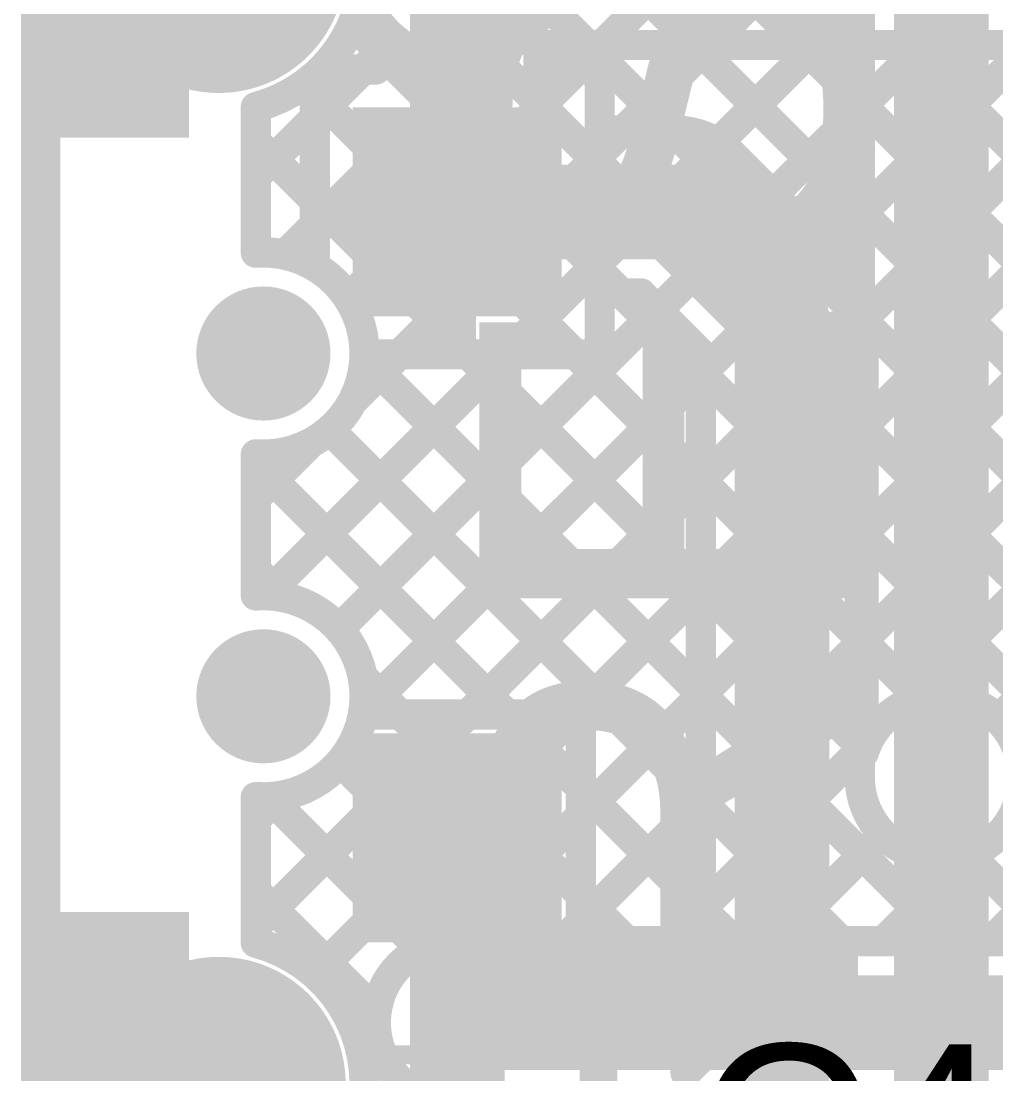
# Model space of a CAD drawing. Header units: millimetres. Extents: x -0.08 to 7.12, y -0.08 to 3.98.
# Drawn here: x -0.084 to 0.1735, y 2.3927 to 2.6708 of the extents above; entities that cross this region are included whole.
import ezdxf

# ---------------------------------------------------------------- set-up
doc = ezdxf.new("R2010")
doc.units = ezdxf.units.MM
doc.header["$MEASUREMENT"] = 0
for name, color, linetype in [('BottomLayer', 5, 'Continuous'), ('BottomSolder', 6, 'Continuous'), ('Mechanical2', 216, 'Continuous'), ('MultiLayer', 9, 'Continuous'), ('PadHoleLayer', 156, 'Continuous'), ('TopLayer', 1, 'Continuous'), ('TopOverlay', 2, 'Continuous'), ('TopPaste', 8, 'Continuous'), ('TopSolder', 216, 'Continuous'), ('ViaHoleLayer', 16, 'Continuous')]:
    doc.layers.add(name, color=color, linetype=linetype)
doc.styles.add('Arial', font='', dxfattribs={"height": 0.2})
doc.styles.get('Arial').set_extended_font_data('Arial')

# ---------------------------------------------------------------- blocks, each defined once
blk = doc.blocks.new('YTS_B003_2A_40')
at = {"layer": 'BottomLayer'}
h = blk.add_hatch(color=5, dxfattribs=at)
edge = h.paths.add_edge_path()
edge.add_arc((-0.14764, 0.0187), 0.02953, 0, 360)
h = blk.add_hatch(color=5, dxfattribs=at)
edge = h.paths.add_edge_path()
edge.add_arc((0.14764, 0.0187), 0.02953, 0, 360)
at = {"layer": 'BottomSolder'}
h = blk.add_hatch(color=6, dxfattribs=at)
edge = h.paths.add_edge_path()
edge.add_arc((-0.14764, 0.0187), 0.03353, 0, 360)
h = blk.add_hatch(color=6, dxfattribs=at)
edge = h.paths.add_edge_path()
edge.add_arc((0.14764, 0.0187), 0.03353, 0, 360)
h = blk.add_hatch(color=6, dxfattribs=at)
edge = h.paths.add_edge_path()
edge.add_arc((-0.04528, 0.00689), 0.004, 0, 360)
h = blk.add_hatch(color=6, dxfattribs=at)
edge = h.paths.add_edge_path()
edge.add_arc((0.04528, 0.00689), 0.004, 0, 360)
at = {"layer": 'MultiLayer'}
h = blk.add_hatch(color=9, dxfattribs=at)
edge = h.paths.add_edge_path()
edge.add_arc((-0.14764, 0.0187), 0.02953, 0, 360)
h = blk.add_hatch(color=9, dxfattribs=at)
edge = h.paths.add_edge_path()
edge.add_arc((0.14764, 0.0187), 0.02953, 0, 360)
at = {"layer": 'PadHoleLayer'}
h = blk.add_hatch(color=156, dxfattribs=at)
edge = h.paths.add_edge_path()
edge.add_arc((-0.14764, 0.0187), 0.01575, 0, 360)
h = blk.add_hatch(color=156, dxfattribs=at)
edge = h.paths.add_edge_path()
edge.add_arc((0.14764, 0.0187), 0.01575, 0, 360)
h = blk.add_hatch(color=156, dxfattribs=at)
edge = h.paths.add_edge_path()
edge.add_arc((-0.04528, 0.00689), 0.01772, 0, 360)
h = blk.add_hatch(color=156, dxfattribs=at)
edge = h.paths.add_edge_path()
edge.add_arc((0.04528, 0.00689), 0.01772, 0, 360)
at = {"layer": 'TopLayer'}
for points in [[(-0.16535, 0.05807), (-0.1063, 0.05807), (-0.1063, 0.03051), (-0.16535, 0.03051)], [(0.1063, 0.05807), (0.16535, 0.05807), (0.16535, 0.03051), (0.1063, 0.03051)], [(-0.05906, -0.06791), (-0.1063, -0.06791), (-0.1063, -0.02067), (-0.05906, -0.02067)], [(0.05906, -0.02067), (0.1063, -0.02067), (0.1063, -0.06791), (0.05906, -0.06791)]]:
    blk.add_hatch(color=1, dxfattribs=at).paths.add_polyline_path(points)
h = blk.add_hatch(color=1, dxfattribs=at)
edge = h.paths.add_edge_path()
edge.add_arc((-0.14764, 0.0187), 0.02953, 0, 360)
h = blk.add_hatch(color=1, dxfattribs=at)
edge = h.paths.add_edge_path()
edge.add_arc((0.14764, 0.0187), 0.02953, 0, 360)
at = {"layer": 'TopPaste'}
for points in [[(-0.16535, 0.05807), (-0.1063, 0.05807), (-0.1063, 0.03051), (-0.16535, 0.03051)], [(0.1063, 0.05807), (0.16535, 0.05807), (0.16535, 0.03051), (0.1063, 0.03051)], [(-0.05906, -0.06791), (-0.1063, -0.06791), (-0.1063, -0.02067), (-0.05906, -0.02067)], [(0.05906, -0.02067), (0.1063, -0.02067), (0.1063, -0.06791), (0.05906, -0.06791)]]:
    blk.add_hatch(color=8, dxfattribs=at).paths.add_polyline_path(points)
at = {"layer": 'TopSolder'}
for points in [[(-0.16935, 0.06207), (-0.1023, 0.06207), (-0.1023, 0.02651), (-0.16935, 0.02651)], [(0.1023, 0.06207), (0.16935, 0.06207), (0.16935, 0.02651), (0.1023, 0.02651)], [(-0.05506, -0.07191), (-0.1103, -0.07191), (-0.1103, -0.01667), (-0.05506, -0.01667)], [(0.05506, -0.01667), (0.1103, -0.01667), (0.1103, -0.07191), (0.05506, -0.07191)]]:
    blk.add_hatch(color=216, dxfattribs=at).paths.add_polyline_path(points)
h = blk.add_hatch(color=216, dxfattribs=at)
edge = h.paths.add_edge_path()
edge.add_arc((-0.14764, 0.0187), 0.03353, 0, 360)
h = blk.add_hatch(color=216, dxfattribs=at)
edge = h.paths.add_edge_path()
edge.add_arc((0.14764, 0.0187), 0.03353, 0, 360)
h = blk.add_hatch(color=216, dxfattribs=at)
edge = h.paths.add_edge_path()
edge.add_arc((-0.04528, 0.00689), 0.004, 0, 360)
h = blk.add_hatch(color=216, dxfattribs=at)
edge = h.paths.add_edge_path()
edge.add_arc((0.04528, 0.00689), 0.004, 0, 360)
at = {"layer": 'TopOverlay'}
for points, const_width in [([(-0.145, 0.063), (0.144, 0.063)], 0.005), ([(-0.14, -0.018), (-0.14, -0.046)], 0.005), ([(0.14, -0.018), (0.14, -0.046)], 0.005), ([(-0.14, -0.046), (-0.113, -0.046)], 0.005), ([(0.113, -0.046), (0.14, -0.046)], 0.005), ([(-0.122, -0.054), (-0.116, -0.06)], 0.00787), ([(-0.122, -0.054), (-0.122, -0.066)], 0.00787), ([(-0.116, -0.06), (-0.122, -0.066)], 0.00787)]:
    blk.add_lwpolyline(points, dxfattribs=dict(at, const_width=const_width))
for points, const_width in [([(-0.14625, 0.063, 1), (-0.14375, 0.063, 1)], 0.0025), ([(0.14275, 0.063, 1), (0.14525, 0.063, 1)], 0.0025), ([(-0.14125, -0.018, 1), (-0.13875, -0.018, 1)], 0.0025), ([(0.13875, -0.018, 1), (0.14125, -0.018, 1)], 0.0025), ([(-0.14125, -0.046, 1), (-0.13875, -0.046, 1)], 0.0025), ([(-0.14125, -0.046, 1), (-0.13875, -0.046, 1)], 0.0025), ([(-0.11425, -0.046, 1), (-0.11175, -0.046, 1)], 0.0025), ([(0.11175, -0.046, 1), (0.11425, -0.046, 1)], 0.0025), ([(0.13875, -0.046, 1), (0.14125, -0.046, 1)], 0.0025), ([(0.13875, -0.046, 1), (0.14125, -0.046, 1)], 0.0025), ([(-0.12397, -0.054, 1), (-0.12003, -0.054, 1)], 0.00394), ([(-0.12397, -0.054, 1), (-0.12003, -0.054, 1)], 0.00394), ([(-0.11797, -0.06, 1), (-0.11403, -0.06, 1)], 0.00394), ([(-0.11797, -0.06, 1), (-0.11403, -0.06, 1)], 0.00394), ([(-0.12397, -0.066, 1), (-0.12003, -0.066, 1)], 0.00394), ([(-0.12397, -0.066, 1), (-0.12003, -0.066, 1)], 0.00394)]:
    blk.add_lwpolyline(points, format="xyb", close=True, dxfattribs=dict(at, const_width=const_width))

msp = doc.modelspace()

# ---------------------------------------------------------------- hatches: boundary and pattern name
at = {"layer": 'BottomLayer'}
h = msp.add_hatch(color=5, dxfattribs=at)
edge = h.paths.add_edge_path()
edge.add_arc((0.159, 2.471), 0.01181, 0, 360)
h = msp.add_hatch(color=5, dxfattribs=at)
edge = h.paths.add_edge_path()
edge.add_arc((0.03118, 2.40624), 0.01181, 0, 360)
at = {"layer": 'TopLayer'}
h = msp.add_hatch(color=1, dxfattribs=at)
edge = h.paths.add_edge_path()
edge.add_arc((0.159, 2.471), 0.01181, 0, 360)
h = msp.add_hatch(color=1, dxfattribs=at)
edge = h.paths.add_edge_path()
edge.add_arc((0.03118, 2.40624), 0.01181, 0, 360)
at = {"layer": 'ViaHoleLayer'}
h = msp.add_hatch(color=16, dxfattribs=at)
edge = h.paths.add_edge_path()
edge.add_arc((0.159, 2.471), 0.00591, 0, 360)
h = msp.add_hatch(color=16, dxfattribs=at)
edge = h.paths.add_edge_path()
edge.add_arc((0.03118, 2.40624), 0.00591, 0, 360)

# ---------------------------------------------------------------- linework, layer by layer
at = {"layer": 'BottomLayer'}
for points, const_width in [([(0.159, 2.471), (0.159, 2.814)], 0.025), ([(0.1375, 2.471), (0.1375, 2.814)], 0.008), ([(0.0525, 2.73413), (0.1375, 2.64913)], 0.008), ([(0.00241, 2.59754), (0.1375, 2.73263)], 0.008), ([(0.0525, 2.70584), (0.1375, 2.62084)], 0.008), ([(0.00356, 2.57041), (0.1375, 2.70434)], 0.008), ([(0.031, 2.66419), (0.031, 2.686)], 0.01), ([(-0.0194, 2.51916), (0.1375, 2.67606)], 0.008), ([(0.05457, 2.67549), (0.1375, 2.59256)], 0.008), ([(0.00351, 2.66998), (0.1375, 2.53599)], 0.008), ([(-0.022, 2.6297), (0.01447, 2.66617)], 0.008), ([(-0.01431, 2.6091), (0.03765, 2.66106)], 0.008), ([(0.03997, 2.6618), (0.1375, 2.56427)], 0.008), ([(0.17203, 2.42774), (0.40291, 2.65863)], 0.008), ([(-0.00906, 2.65427), (0.1375, 2.50771)], 0.008), ([(-0.022, 2.60964), (-0.022, 2.6481)], 0.008), ([(-0.00005, 2.51022), (0.1375, 2.64778)], 0.008), ([(-0.022, 2.63892), (0.1375, 2.47942)], 0.008), ([(0.00641, 2.4884), (0.1375, 2.61949)], 0.008), ([(-0.022, 2.43171), (0.1375, 2.59121)], 0.008), ([(0.0067, 2.58194), (0.16089, 2.42774)], 0.008), ([(-0.00639, 2.41904), (0.1375, 2.56292)], 0.008), ([(-0.00248, 2.56283), (0.13261, 2.42774)], 0.008), ([(-0.022, 2.54484), (-0.00741, 2.55944)], 0.008), ([(-0.022, 2.51909), (-0.022, 2.55636)], 0.008), ([(-0.022, 2.55407), (0.10432, 2.42774)], 0.008), ([(0.0306, 2.42774), (0.1375, 2.53464)], 0.008), ([(-0.022, 2.52578), (-0.01489, 2.51867)], 0.008), ([(0.05889, 2.42774), (0.1375, 2.50635)], 0.008), ([(0.00622, 2.49756), (0.07604, 2.42774)], 0.008), ([(0.08717, 2.42774), (0.1375, 2.47807)], 0.008), ([(0.00036, 2.47514), (0.04776, 2.42774)], 0.008), ([(-0.022, 2.45999), (-0.01595, 2.46604)], 0.008), ([(-0.022, 2.42734), (-0.022, 2.46581)], 0.008), ([(-0.01856, 2.46577), (0.02168, 2.42553)], 0.008), ([(0.11546, 2.42774), (0.14365, 2.45594)], 0.008), ([(0.14374, 2.42774), (0.16707, 2.45107)], 0.008), ([(0.16618, 2.45074), (0.18918, 2.42774)], 0.008), ([(-0.022, 2.44093), (0.00987, 2.40906)], 0.008), ([(0.03118, 2.42774), (0.79434, 2.42774)], 0.008), ([(0.03118, 2.40624), (0.80324, 2.40624)], 0.025), ([(0.00484, 2.40198), (0.00969, 2.40683)], 0.008)]:
    msp.add_lwpolyline(points, dxfattribs=dict(at, const_width=const_width))
at = {"layer": 'BottomLayer', "const_width": 0.008}
for points in [[(0.05681, 2.686, -0.870083), (0.00618, 2.67893)], [(0.00618, 2.67893, -0.294494), (-0.022, 2.6481)], [(-0.022, 2.60964, -0.436334), (0.00672, 2.583)], [(-0.022, 2.60964, -0.436334), (0.00672, 2.583)], [(0.00672, 2.583, -0.436334), (-0.022, 2.55636)], [(0.00672, 2.583, -0.436334), (-0.022, 2.55636)], [(-0.022, 2.51909, -0.436334), (0.00672, 2.49245)], [(-0.022, 2.51909, -0.436334), (0.00672, 2.49245)], [(0.00672, 2.49245, -0.436334), (-0.022, 2.46581)], [(0.00672, 2.49245, -0.436334), (-0.022, 2.46581)], [(0.1805, 2.471, -1), (0.1375, 2.471)], [(-0.022, 2.42734, -0.340658), (0.00672, 2.39009)], [(0.03118, 2.38474, -1), (0.03118, 2.42774)], [(0.00672, 2.39009, -0.340658), (-0.022, 2.35283)]]:
    msp.add_lwpolyline(points, format="xyb", dxfattribs=at)
at = {"layer": 'BottomLayer'}
for points, const_width in [([(0.00151, 2.66998, 1), (0.00551, 2.66998, 1)], 0.004), ([(0.01247, 2.66617, 1), (0.01647, 2.66617, 1)], 0.004), ([(0.0285, 2.66419, 1), (0.0335, 2.66419, 1)], 0.005), ([(0.03565, 2.66106, 1), (0.03965, 2.66106, 1)], 0.004), ([(0.03797, 2.6618, 1), (0.04197, 2.6618, 1)], 0.004), ([(-0.01106, 2.65427, 1), (-0.00706, 2.65427, 1)], 0.004), ([(-0.024, 2.6481, 1), (-0.02, 2.6481, 1)], 0.004), ([(-0.024, 2.6481, 1), (-0.02, 2.6481, 1)], 0.004), ([(0.1355, 2.64913, 1), (0.1395, 2.64913, 1)], 0.004), ([(0.1355, 2.64778, 1), (0.1395, 2.64778, 1)], 0.004), ([(-0.024, 2.63892, 1), (-0.02, 2.63892, 1)], 0.004), ([(-0.024, 2.6297, 1), (-0.02, 2.6297, 1)], 0.004), ([(0.1355, 2.62084, 1), (0.1395, 2.62084, 1)], 0.004), ([(0.1355, 2.61949, 1), (0.1395, 2.61949, 1)], 0.004), ([(-0.024, 2.60964, 1), (-0.02, 2.60964, 1)], 0.004), ([(-0.024, 2.60964, 1), (-0.02, 2.60964, 1)], 0.004), ([(-0.024, 2.60964, 1), (-0.02, 2.60964, 1)], 0.004), ([(-0.01631, 2.6091, 1), (-0.01231, 2.6091, 1)], 0.004), ([(0.00041, 2.59754, 1), (0.00441, 2.59754, 1)], 0.004), ([(0.1355, 2.59256, 1), (0.1395, 2.59256, 1)], 0.004), ([(0.1355, 2.59121, 1), (0.1395, 2.59121, 1)], 0.004), ([(0.00472, 2.583, 1), (0.00872, 2.583, 1)], 0.004), ([(0.00472, 2.583, 1), (0.00872, 2.583, 1)], 0.004), ([(0.00472, 2.583, 1), (0.00872, 2.583, 1)], 0.004), ([(0.00472, 2.583, 1), (0.00872, 2.583, 1)], 0.004), ([(0.0047, 2.58194, 1), (0.0087, 2.58194, 1)], 0.004), ([(0.00156, 2.57041, 1), (0.00556, 2.57041, 1)], 0.004), ([(0.1355, 2.56427, 1), (0.1395, 2.56427, 1)], 0.004), ([(-0.00448, 2.56283, 1), (-0.00048, 2.56283, 1)], 0.004), ([(0.1355, 2.56292, 1), (0.1395, 2.56292, 1)], 0.004), ([(-0.00941, 2.55944, 1), (-0.00541, 2.55944, 1)], 0.004), ([(-0.024, 2.55636, 1), (-0.02, 2.55636, 1)], 0.004), ([(-0.024, 2.55636, 1), (-0.02, 2.55636, 1)], 0.004), ([(-0.024, 2.55636, 1), (-0.02, 2.55636, 1)], 0.004), ([(-0.024, 2.55407, 1), (-0.02, 2.55407, 1)], 0.004), ([(-0.024, 2.54484, 1), (-0.02, 2.54484, 1)], 0.004), ([(0.1355, 2.53599, 1), (0.1395, 2.53599, 1)], 0.004), ([(0.1355, 2.53464, 1), (0.1395, 2.53464, 1)], 0.004), ([(-0.024, 2.52578, 1), (-0.02, 2.52578, 1)], 0.004), ([(-0.024, 2.51909, 1), (-0.02, 2.51909, 1)], 0.004), ([(-0.024, 2.51909, 1), (-0.02, 2.51909, 1)], 0.004), ([(-0.024, 2.51909, 1), (-0.02, 2.51909, 1)], 0.004), ([(-0.0214, 2.51916, 1), (-0.0174, 2.51916, 1)], 0.004), ([(-0.01689, 2.51867, 1), (-0.01289, 2.51867, 1)], 0.004), ([(-0.00205, 2.51022, 1), (0.00195, 2.51022, 1)], 0.004), ([(0.1355, 2.50771, 1), (0.1395, 2.50771, 1)], 0.004), ([(0.1355, 2.50635, 1), (0.1395, 2.50635, 1)], 0.004), ([(0.00422, 2.49756, 1), (0.00822, 2.49756, 1)], 0.004), ([(0.00472, 2.49245, 1), (0.00872, 2.49245, 1)], 0.004), ([(0.00472, 2.49245, 1), (0.00872, 2.49245, 1)], 0.004), ([(0.00472, 2.49245, 1), (0.00872, 2.49245, 1)], 0.004), ([(0.00472, 2.49245, 1), (0.00872, 2.49245, 1)], 0.004), ([(0.00441, 2.4884, 1), (0.00841, 2.4884, 1)], 0.004), ([(0.1355, 2.47942, 1), (0.1395, 2.47942, 1)], 0.004), ([(0.1355, 2.47807, 1), (0.1395, 2.47807, 1)], 0.004), ([(0.15275, 2.471, 1), (0.16525, 2.471, 1)], 0.0125), ([(-0.00164, 2.47514, 1), (0.00236, 2.47514, 1)], 0.004), ([(0.1355, 2.471, 1), (0.1395, 2.471, 1)], 0.004), ([(0.1355, 2.471, 1), (0.1395, 2.471, 1)], 0.004), ([(-0.01795, 2.46604, 1), (-0.01395, 2.46604, 1)], 0.004), ([(-0.024, 2.46581, 1), (-0.02, 2.46581, 1)], 0.004), ([(-0.024, 2.46581, 1), (-0.02, 2.46581, 1)], 0.004), ([(-0.024, 2.46581, 1), (-0.02, 2.46581, 1)], 0.004), ([(-0.02056, 2.46577, 1), (-0.01656, 2.46577, 1)], 0.004), ([(-0.024, 2.45999, 1), (-0.02, 2.45999, 1)], 0.004), ([(0.14165, 2.45594, 1), (0.14565, 2.45594, 1)], 0.004), ([(0.16418, 2.45074, 1), (0.16818, 2.45074, 1)], 0.004), ([(0.16507, 2.45107, 1), (0.16907, 2.45107, 1)], 0.004), ([(-0.024, 2.44093, 1), (-0.02, 2.44093, 1)], 0.004), ([(-0.024, 2.43171, 1), (-0.02, 2.43171, 1)], 0.004), ([(-0.024, 2.42734, 1), (-0.02, 2.42734, 1)], 0.004), ([(-0.024, 2.42734, 1), (-0.02, 2.42734, 1)], 0.004), ([(0.0286, 2.42774, 1), (0.0326, 2.42774, 1)], 0.004), ([(0.02918, 2.42774, 1), (0.03318, 2.42774, 1)], 0.004), ([(0.02918, 2.42774, 1), (0.03318, 2.42774, 1)], 0.004), ([(0.04576, 2.42774, 1), (0.04976, 2.42774, 1)], 0.004), ([(0.05689, 2.42774, 1), (0.06089, 2.42774, 1)], 0.004), ([(0.07404, 2.42774, 1), (0.07804, 2.42774, 1)], 0.004), ([(0.08517, 2.42774, 1), (0.08917, 2.42774, 1)], 0.004), ([(0.10232, 2.42774, 1), (0.10632, 2.42774, 1)], 0.004), ([(0.11346, 2.42774, 1), (0.11746, 2.42774, 1)], 0.004), ([(0.13061, 2.42774, 1), (0.13461, 2.42774, 1)], 0.004), ([(0.14174, 2.42774, 1), (0.14574, 2.42774, 1)], 0.004), ([(0.15889, 2.42774, 1), (0.16289, 2.42774, 1)], 0.004), ([(0.17003, 2.42774, 1), (0.17403, 2.42774, 1)], 0.004), ([(0.01968, 2.42553, 1), (0.02368, 2.42553, 1)], 0.004), ([(-0.00839, 2.41904, 1), (-0.00439, 2.41904, 1)], 0.004), ([(0.02493, 2.40624, 1), (0.03743, 2.40624, 1)], 0.0125), ([(0.00787, 2.40906, 1), (0.01187, 2.40906, 1)], 0.004), ([(0.00769, 2.40683, 1), (0.01169, 2.40683, 1)], 0.004), ([(0.00284, 2.40198, 1), (0.00684, 2.40198, 1)], 0.004), ([(0.00472, 2.39009, 1), (0.00872, 2.39009, 1)], 0.004), ([(0.00472, 2.39009, 1), (0.00872, 2.39009, 1)], 0.004)]:
    msp.add_lwpolyline(points, format="xyb", close=True, dxfattribs=dict(at, const_width=const_width))
at = {"layer": 'Mechanical2', "const_width": 0.01}
msp.add_lwpolyline([(-0.079, 3.832), (-0.079, -0.079)], dxfattribs=at)
at = {"layer": 'TopLayer'}
for points, const_width in [([(0.03118, 2.6204), (0.03118, 2.68582)], 0.025), ([(0.00351, 2.66998), (0.00968, 2.66381)], 0.008), ([(0.00968, 2.65802), (0.00968, 2.67145)], 0.008), ([(0.05268, 2.6645), (0.37, 2.6645)], 0.008), ([(0.05268, 2.65802), (0.05268, 2.6645)], 0.008), ([(0.06289, 2.65802), (0.06937, 2.6645)], 0.008), ([(0.06556, 2.6645), (0.08816, 2.6419)], 0.008), ([(0.07506, 2.6419), (0.09766, 2.6645)], 0.008), ([(0.09384, 2.6645), (0.32689, 2.43145)], 0.008), ([(0.10004, 2.6386), (0.12594, 2.6645)], 0.008), ([(0.11456, 2.62484), (0.15422, 2.6645)], 0.008), ([(0.12213, 2.6645), (0.309, 2.47763)], 0.008), ([(0.12871, 2.6107), (0.18251, 2.6645)], 0.008), ([(0.1385, 2.50735), (0.29565, 2.6645)], 0.008), ([(0.1385, 2.53564), (0.26736, 2.6645)], 0.008), ([(0.1385, 2.56392), (0.23908, 2.6645)], 0.008), ([(0.1385, 2.59221), (0.21079, 2.6645)], 0.008), ([(0.14992, 2.49049), (0.32393, 2.6645)], 0.008), ([(0.15041, 2.6645), (0.30921, 2.50571)], 0.008), ([(0.17406, 2.48635), (0.35221, 2.6645)], 0.008), ([(0.00633, 2.65802), (0.00968, 2.66138)], 0.008), ([(-0.00466, 2.65802), (0.00968, 2.65802)], 0.008), ([(0.05268, 2.65802), (0.0688, 2.65802)], 0.008), ([(0.0688, 2.6419), (0.0688, 2.65802)], 0.008), ([(-0.00644, 2.60602), (-0.00644, 2.65637)], 0.008), ([(-0.00906, 2.65427), (-0.00644, 2.65165)], 0.008), ([(-0.022, 2.60964), (-0.022, 2.6481)], 0.008), ([(-0.022, 2.6297), (-0.00644, 2.64526)], 0.008), ([(0.0688, 2.6419), (0.0886, 2.6419)], 0.008), ([(-0.022, 2.63892), (-0.00644, 2.62336)], 0.008), ([(0.1038, 2.6356), (0.1322, 2.6072)], 0.008), ([(0.03118, 2.6204), (0.0886, 2.6204)], 0.025), ([(0.0886, 2.6204), (0.117, 2.592)], 0.025), ([(-0.00244, 2.6204), (0.03118, 2.6204)], 0.01), ([(0.03118, 2.58678), (0.03118, 2.6204)], 0.01), ([(-0.01431, 2.6091), (-0.00644, 2.61697)], 0.008), ([(0.117, 2.388), (0.117, 2.592)], 0.025), ([(0.0688, 2.5989), (0.07969, 2.5989)], 0.008), ([(0.0688, 2.58278), (0.0688, 2.5989)], 0.008), ([(0.07459, 2.5989), (0.0955, 2.57799)], 0.008), ([(0.07969, 2.5989), (0.0955, 2.58309)], 0.008), ([(-0.00005, 2.51022), (0.08416, 2.59444)], 0.008), ([(0.1385, 2.47748), (0.1385, 2.592)], 0.008), ([(0.1385, 2.59156), (0.32689, 2.40317)], 0.008), ([(0.0955, 2.39691), (0.0955, 2.58309)], 0.008), ([(-0.0194, 2.51916), (0.04422, 2.58278)], 0.008), ([(0.00356, 2.57041), (0.01593, 2.58278)], 0.008), ([(0.0067, 2.58194), (0.0955, 2.49314)], 0.008), ([(0.00672, 2.58278), (0.0688, 2.58278)], 0.008), ([(0.03414, 2.58278), (0.0955, 2.52142)], 0.008), ([(0.06243, 2.58278), (0.0955, 2.54971)], 0.008), ([(0.00641, 2.4884), (0.0955, 2.57749)], 0.008), ([(-0.00248, 2.56283), (0.0955, 2.46485)], 0.008), ([(0.1385, 2.56327), (0.32689, 2.37488)], 0.008), ([(-0.022, 2.54484), (-0.00741, 2.55944)], 0.008), ([(-0.022, 2.51909), (-0.022, 2.55636)], 0.008), ([(-0.022, 2.55407), (0.0444, 2.48767)], 0.008), ([(0.03396, 2.48767), (0.0955, 2.54921)], 0.008), ([(0.1385, 2.53499), (0.32689, 2.3466)], 0.008), ([(-0.022, 2.52578), (-0.01489, 2.51867)], 0.008), ([(0.06225, 2.48767), (0.0955, 2.52092)], 0.008), ([(0.1385, 2.50671), (0.15344, 2.49177)], 0.008), ([(0.00622, 2.49756), (0.01611, 2.48767)], 0.008), ([(0.0638, 2.46094), (0.0955, 2.49264)], 0.008), ([(0.00629, 2.48767), (0.0638, 2.48767)], 0.008), ([(0.0638, 2.42243), (0.0638, 2.48767)], 0.008), ([(0.159, 2.347), (0.159, 2.471)], 0.025), ([(0.0638, 2.46826), (0.0955, 2.43657)], 0.008), ([(0.03118, 2.40624), (0.03118, 2.45505)], 0.025), ([(0.0638, 2.43266), (0.0955, 2.46435)], 0.008), ([(0.0638, 2.43998), (0.0955, 2.40828)], 0.008), ([(0.05893, 2.3995), (0.0955, 2.43607)], 0.008), ([(0.05268, 2.40624), (0.05268, 2.42243)], 0.008), ([(0.05268, 2.42243), (0.0638, 2.42243)], 0.008), ([(0.05307, 2.42243), (0.076, 2.3995)], 0.008), ([(0.03118, 2.37032), (0.03118, 2.40624)], 0.025), ([(0.08721, 2.3995), (0.0955, 2.40779)], 0.008), ([(0.05268, 2.3995), (0.05268, 2.40624)], 0.008), ([(0.05268, 2.3995), (0.0915, 2.3995)], 0.008), ([(0.0915, 2.39291), (0.0915, 2.3995)], 0.008), ([(0.0685, 2.373), (0.0685, 2.3955)], 0.01), ([(0.099, 2.37), (0.117, 2.388)], 0.025), ([(0.0915, 2.39291), (0.0955, 2.39691)], 0.008)]:
    msp.add_lwpolyline(points, dxfattribs=dict(at, const_width=const_width))
at = {"layer": 'TopLayer', "const_width": 0.008}
for points in [[(0.00618, 2.67893, -0.156557), (-0.00466, 2.65802)], [(0.00968, 2.67145, -0.080536), (0.00618, 2.67893)], [(-0.00644, 2.65637, -0.115845), (-0.022, 2.6481)], [(0.0886, 2.6419, -0.198912), (0.1038, 2.6356)], [(0.0886, 2.6419, -0.198912), (0.1038, 2.6356)], [(-0.022, 2.60964, -0.152983), (-0.00644, 2.60602)], [(-0.022, 2.60964, -0.152983), (-0.00644, 2.60602)], [(0.1322, 2.6072, -0.198912), (0.1385, 2.592)], [(0.1322, 2.6072, -0.198912), (0.1385, 2.592)], [(0.00672, 2.58278, -0.43388), (-0.022, 2.55636)], [(0.00672, 2.58278, -0.43388), (-0.022, 2.55636)], [(-0.022, 2.51909, -0.436334), (0.00672, 2.49245)], [(-0.022, 2.51909, -0.436334), (0.00672, 2.49245)], [(0.00672, 2.49245, -0.044996), (0.00629, 2.48767)], [(0.00672, 2.49245, -0.044996), (0.00629, 2.48767)], [(0.1385, 2.47748, -0.857531), (0.1805, 2.471)]]:
    msp.add_lwpolyline(points, format="xyb", dxfattribs=at)
at = {"layer": 'TopLayer'}
for points, const_width in [([(0.00151, 2.66998, 1), (0.00551, 2.66998, 1)], 0.004), ([(0.00768, 2.67145, 1), (0.01168, 2.67145, 1)], 0.004), ([(0.00768, 2.67145, 1), (0.01168, 2.67145, 1)], 0.004), ([(0.00768, 2.66381, 1), (0.01168, 2.66381, 1)], 0.004), ([(0.05068, 2.6645, 1), (0.05468, 2.6645, 1)], 0.004), ([(0.05068, 2.6645, 1), (0.05468, 2.6645, 1)], 0.004), ([(0.06356, 2.6645, 1), (0.06756, 2.6645, 1)], 0.004), ([(0.06737, 2.6645, 1), (0.07137, 2.6645, 1)], 0.004), ([(0.09184, 2.6645, 1), (0.09584, 2.6645, 1)], 0.004), ([(0.09566, 2.6645, 1), (0.09966, 2.6645, 1)], 0.004), ([(0.12013, 2.6645, 1), (0.12413, 2.6645, 1)], 0.004), ([(0.12394, 2.6645, 1), (0.12794, 2.6645, 1)], 0.004), ([(0.14841, 2.6645, 1), (0.15241, 2.6645, 1)], 0.004), ([(0.15222, 2.6645, 1), (0.15622, 2.6645, 1)], 0.004), ([(0.00768, 2.66138, 1), (0.01168, 2.66138, 1)], 0.004), ([(-0.00666, 2.65802, 1), (-0.00266, 2.65802, 1)], 0.004), ([(-0.00666, 2.65802, 1), (-0.00266, 2.65802, 1)], 0.004), ([(0.00433, 2.65802, 1), (0.00833, 2.65802, 1)], 0.004), ([(0.00768, 2.65802, 1), (0.01168, 2.65802, 1)], 0.004), ([(0.00768, 2.65802, 1), (0.01168, 2.65802, 1)], 0.004), ([(0.05068, 2.65802, 1), (0.05468, 2.65802, 1)], 0.004), ([(0.05068, 2.65802, 1), (0.05468, 2.65802, 1)], 0.004), ([(0.06089, 2.65802, 1), (0.06489, 2.65802, 1)], 0.004), ([(0.0668, 2.65802, 1), (0.0708, 2.65802, 1)], 0.004), ([(0.0668, 2.65802, 1), (0.0708, 2.65802, 1)], 0.004), ([(-0.00844, 2.65637, 1), (-0.00444, 2.65637, 1)], 0.004), ([(-0.00844, 2.65637, 1), (-0.00444, 2.65637, 1)], 0.004), ([(-0.01106, 2.65427, 1), (-0.00706, 2.65427, 1)], 0.004), ([(-0.00844, 2.65165, 1), (-0.00444, 2.65165, 1)], 0.004), ([(-0.024, 2.6481, 1), (-0.02, 2.6481, 1)], 0.004), ([(-0.024, 2.6481, 1), (-0.02, 2.6481, 1)], 0.004), ([(-0.00844, 2.64526, 1), (-0.00444, 2.64526, 1)], 0.004), ([(0.0668, 2.6419, 1), (0.0708, 2.6419, 1)], 0.004), ([(0.0668, 2.6419, 1), (0.0708, 2.6419, 1)], 0.004), ([(0.07306, 2.6419, 1), (0.07706, 2.6419, 1)], 0.004), ([(0.08616, 2.6419, 1), (0.09016, 2.6419, 1)], 0.004), ([(0.0866, 2.6419, 1), (0.0906, 2.6419, 1)], 0.004), ([(0.0866, 2.6419, 1), (0.0906, 2.6419, 1)], 0.004), ([(0.0866, 2.6419, 1), (0.0906, 2.6419, 1)], 0.004), ([(-0.024, 2.63892, 1), (-0.02, 2.63892, 1)], 0.004), ([(0.09804, 2.6386, 1), (0.10204, 2.6386, 1)], 0.004), ([(0.1018, 2.6356, 1), (0.1058, 2.6356, 1)], 0.004), ([(0.1018, 2.6356, 1), (0.1058, 2.6356, 1)], 0.004), ([(0.1018, 2.6356, 1), (0.1058, 2.6356, 1)], 0.004), ([(-0.024, 2.6297, 1), (-0.02, 2.6297, 1)], 0.004), ([(0.02493, 2.6204, 1), (0.03743, 2.6204, 1)], 0.0125), ([(0.02493, 2.6204, 1), (0.03743, 2.6204, 1)], 0.0125), ([(0.08235, 2.6204, 1), (0.09485, 2.6204, 1)], 0.0125), ([(0.08235, 2.6204, 1), (0.09485, 2.6204, 1)], 0.0125), ([(0.11256, 2.62484, 1), (0.11656, 2.62484, 1)], 0.004), ([(-0.00844, 2.62336, 1), (-0.00444, 2.62336, 1)], 0.004), ([(-0.00494, 2.6204, 1), (0.00006, 2.6204, 1)], 0.005), ([(0.02868, 2.6204, 1), (0.03368, 2.6204, 1)], 0.005), ([(0.02868, 2.6204, 1), (0.03368, 2.6204, 1)], 0.005), ([(-0.00844, 2.61697, 1), (-0.00444, 2.61697, 1)], 0.004), ([(0.12671, 2.6107, 1), (0.13071, 2.6107, 1)], 0.004), ([(-0.024, 2.60964, 1), (-0.02, 2.60964, 1)], 0.004), ([(-0.024, 2.60964, 1), (-0.02, 2.60964, 1)], 0.004), ([(-0.024, 2.60964, 1), (-0.02, 2.60964, 1)], 0.004), ([(-0.01631, 2.6091, 1), (-0.01231, 2.6091, 1)], 0.004), ([(-0.00844, 2.60602, 1), (-0.00444, 2.60602, 1)], 0.004), ([(-0.00844, 2.60602, 1), (-0.00444, 2.60602, 1)], 0.004), ([(-0.00844, 2.60602, 1), (-0.00444, 2.60602, 1)], 0.004), ([(0.1302, 2.6072, 1), (0.1342, 2.6072, 1)], 0.004), ([(0.1302, 2.6072, 1), (0.1342, 2.6072, 1)], 0.004), ([(0.1302, 2.6072, 1), (0.1342, 2.6072, 1)], 0.004), ([(0.11075, 2.592, 1), (0.12325, 2.592, 1)], 0.0125), ([(0.11075, 2.592, 1), (0.12325, 2.592, 1)], 0.0125), ([(0.0668, 2.5989, 1), (0.0708, 2.5989, 1)], 0.004), ([(0.0668, 2.5989, 1), (0.0708, 2.5989, 1)], 0.004), ([(0.07259, 2.5989, 1), (0.07659, 2.5989, 1)], 0.004), ([(0.07769, 2.5989, 1), (0.08169, 2.5989, 1)], 0.004), ([(0.07769, 2.5989, 1), (0.08169, 2.5989, 1)], 0.004), ([(0.08216, 2.59444, 1), (0.08616, 2.59444, 1)], 0.004), ([(0.1365, 2.59221, 1), (0.1405, 2.59221, 1)], 0.004), ([(0.1365, 2.592, 1), (0.1405, 2.592, 1)], 0.004), ([(0.1365, 2.592, 1), (0.1405, 2.592, 1)], 0.004), ([(0.1365, 2.592, 1), (0.1405, 2.592, 1)], 0.004), ([(0.1365, 2.59156, 1), (0.1405, 2.59156, 1)], 0.004), ([(0.02868, 2.58678, 1), (0.03368, 2.58678, 1)], 0.005), ([(0.0935, 2.58309, 1), (0.0975, 2.58309, 1)], 0.004), ([(0.0935, 2.58309, 1), (0.0975, 2.58309, 1)], 0.004), ([(0.0047, 2.58194, 1), (0.0087, 2.58194, 1)], 0.004), ([(0.00472, 2.58278, 1), (0.00872, 2.58278, 1)], 0.004), ([(0.00472, 2.58278, 1), (0.00872, 2.58278, 1)], 0.004), ([(0.00472, 2.58278, 1), (0.00872, 2.58278, 1)], 0.004), ([(0.01393, 2.58278, 1), (0.01793, 2.58278, 1)], 0.004), ([(0.03214, 2.58278, 1), (0.03614, 2.58278, 1)], 0.004), ([(0.04222, 2.58278, 1), (0.04622, 2.58278, 1)], 0.004), ([(0.06043, 2.58278, 1), (0.06443, 2.58278, 1)], 0.004), ([(0.0668, 2.58278, 1), (0.0708, 2.58278, 1)], 0.004), ([(0.0668, 2.58278, 1), (0.0708, 2.58278, 1)], 0.004), ([(0.0935, 2.57799, 1), (0.0975, 2.57799, 1)], 0.004), ([(0.0935, 2.57749, 1), (0.0975, 2.57749, 1)], 0.004), ([(0.00156, 2.57041, 1), (0.00556, 2.57041, 1)], 0.004), ([(0.1365, 2.56392, 1), (0.1405, 2.56392, 1)], 0.004), ([(-0.00448, 2.56283, 1), (-0.00048, 2.56283, 1)], 0.004), ([(0.1365, 2.56327, 1), (0.1405, 2.56327, 1)], 0.004), ([(-0.00941, 2.55944, 1), (-0.00541, 2.55944, 1)], 0.004), ([(-0.024, 2.55636, 1), (-0.02, 2.55636, 1)], 0.004), ([(-0.024, 2.55636, 1), (-0.02, 2.55636, 1)], 0.004), ([(-0.024, 2.55636, 1), (-0.02, 2.55636, 1)], 0.004), ([(-0.024, 2.55407, 1), (-0.02, 2.55407, 1)], 0.004), ([(0.0935, 2.54971, 1), (0.0975, 2.54971, 1)], 0.004), ([(0.0935, 2.54921, 1), (0.0975, 2.54921, 1)], 0.004), ([(-0.024, 2.54484, 1), (-0.02, 2.54484, 1)], 0.004), ([(0.1365, 2.53564, 1), (0.1405, 2.53564, 1)], 0.004), ([(0.1365, 2.53499, 1), (0.1405, 2.53499, 1)], 0.004), ([(-0.024, 2.52578, 1), (-0.02, 2.52578, 1)], 0.004), ([(-0.024, 2.51909, 1), (-0.02, 2.51909, 1)], 0.004), ([(-0.024, 2.51909, 1), (-0.02, 2.51909, 1)], 0.004), ([(-0.024, 2.51909, 1), (-0.02, 2.51909, 1)], 0.004), ([(-0.0214, 2.51916, 1), (-0.0174, 2.51916, 1)], 0.004), ([(0.0935, 2.52142, 1), (0.0975, 2.52142, 1)], 0.004), ([(0.0935, 2.52092, 1), (0.0975, 2.52092, 1)], 0.004), ([(-0.01689, 2.51867, 1), (-0.01289, 2.51867, 1)], 0.004), ([(-0.00205, 2.51022, 1), (0.00195, 2.51022, 1)], 0.004), ([(0.1365, 2.50735, 1), (0.1405, 2.50735, 1)], 0.004), ([(0.1365, 2.50671, 1), (0.1405, 2.50671, 1)], 0.004), ([(0.00422, 2.49756, 1), (0.00822, 2.49756, 1)], 0.004), ([(0.00472, 2.49245, 1), (0.00872, 2.49245, 1)], 0.004), ([(0.00472, 2.49245, 1), (0.00872, 2.49245, 1)], 0.004), ([(0.00472, 2.49245, 1), (0.00872, 2.49245, 1)], 0.004), ([(0.00472, 2.49245, 1), (0.00872, 2.49245, 1)], 0.004), ([(0.0935, 2.49314, 1), (0.0975, 2.49314, 1)], 0.004), ([(0.0935, 2.49264, 1), (0.0975, 2.49264, 1)], 0.004), ([(0.15144, 2.49177, 1), (0.15544, 2.49177, 1)], 0.004), ([(0.00441, 2.4884, 1), (0.00841, 2.4884, 1)], 0.004), ([(0.14792, 2.49049, 1), (0.15192, 2.49049, 1)], 0.004), ([(0.00429, 2.48767, 1), (0.00829, 2.48767, 1)], 0.004), ([(0.00429, 2.48767, 1), (0.00829, 2.48767, 1)], 0.004), ([(0.00429, 2.48767, 1), (0.00829, 2.48767, 1)], 0.004), ([(0.01411, 2.48767, 1), (0.01811, 2.48767, 1)], 0.004), ([(0.03196, 2.48767, 1), (0.03596, 2.48767, 1)], 0.004), ([(0.0424, 2.48767, 1), (0.0464, 2.48767, 1)], 0.004), ([(0.06025, 2.48767, 1), (0.06425, 2.48767, 1)], 0.004), ([(0.0618, 2.48767, 1), (0.0658, 2.48767, 1)], 0.004), ([(0.0618, 2.48767, 1), (0.0658, 2.48767, 1)], 0.004), ([(0.17206, 2.48635, 1), (0.17606, 2.48635, 1)], 0.004), ([(0.1365, 2.47748, 1), (0.1405, 2.47748, 1)], 0.004), ([(0.1365, 2.47748, 1), (0.1405, 2.47748, 1)], 0.004), ([(0.15275, 2.471, 1), (0.16525, 2.471, 1)], 0.0125), ([(0.0618, 2.46826, 1), (0.0658, 2.46826, 1)], 0.004), ([(0.02493, 2.45505, 1), (0.03743, 2.45505, 1)], 0.0125), ([(0.0935, 2.46485, 1), (0.0975, 2.46485, 1)], 0.004), ([(0.0935, 2.46435, 1), (0.0975, 2.46435, 1)], 0.004), ([(0.0618, 2.46094, 1), (0.0658, 2.46094, 1)], 0.004), ([(0.0618, 2.43998, 1), (0.0658, 2.43998, 1)], 0.004), ([(0.0935, 2.43657, 1), (0.0975, 2.43657, 1)], 0.004), ([(0.0935, 2.43607, 1), (0.0975, 2.43607, 1)], 0.004), ([(0.0618, 2.43266, 1), (0.0658, 2.43266, 1)], 0.004), ([(0.05068, 2.42243, 1), (0.05468, 2.42243, 1)], 0.004), ([(0.05068, 2.42243, 1), (0.05468, 2.42243, 1)], 0.004), ([(0.05107, 2.42243, 1), (0.05507, 2.42243, 1)], 0.004), ([(0.0618, 2.42243, 1), (0.0658, 2.42243, 1)], 0.004), ([(0.0618, 2.42243, 1), (0.0658, 2.42243, 1)], 0.004), ([(0.02493, 2.40624, 1), (0.03743, 2.40624, 1)], 0.0125), ([(0.02493, 2.40624, 1), (0.03743, 2.40624, 1)], 0.0125), ([(0.0935, 2.40828, 1), (0.0975, 2.40828, 1)], 0.004), ([(0.0935, 2.40779, 1), (0.0975, 2.40779, 1)], 0.004), ([(0.05068, 2.40624, 1), (0.05468, 2.40624, 1)], 0.004), ([(0.05068, 2.40624, 1), (0.05468, 2.40624, 1)], 0.004), ([(0.05068, 2.3995, 1), (0.05468, 2.3995, 1)], 0.004), ([(0.05068, 2.3995, 1), (0.05468, 2.3995, 1)], 0.004), ([(0.05693, 2.3995, 1), (0.06093, 2.3995, 1)], 0.004), ([(0.074, 2.3995, 1), (0.078, 2.3995, 1)], 0.004), ([(0.08521, 2.3995, 1), (0.08921, 2.3995, 1)], 0.004), ([(0.0895, 2.3995, 1), (0.0935, 2.3995, 1)], 0.004), ([(0.0895, 2.3995, 1), (0.0935, 2.3995, 1)], 0.004), ([(0.066, 2.3955, 1), (0.071, 2.3955, 1)], 0.005), ([(0.0935, 2.39691, 1), (0.0975, 2.39691, 1)], 0.004), ([(0.0935, 2.39691, 1), (0.0975, 2.39691, 1)], 0.004), ([(0.11075, 2.388, 1), (0.12325, 2.388, 1)], 0.0125), ([(0.11075, 2.388, 1), (0.12325, 2.388, 1)], 0.0125), ([(0.0895, 2.39291, 1), (0.0935, 2.39291, 1)], 0.004), ([(0.0895, 2.39291, 1), (0.0935, 2.39291, 1)], 0.004)]:
    msp.add_lwpolyline(points, format="xyb", close=True, dxfattribs=dict(at, const_width=const_width))

# ---------------------------------------------------------------- block references
at = {"rotation": 90}
msp.add_blockref('YTS_B003_2A_40', (-0.01311, 2.53772), dxfattribs=at)

# ---------------------------------------------------------------- texts
at = {"layer": 'TopOverlay', "style": 'Arial'}
msp.add_text('RESET', height=0.1, rotation=90, dxfattribs=at).set_placement((0.13704, 2.40602))
msp.add_text('C4', height=0.045, dxfattribs=at).set_placement((0.09451, 2.35551))

doc.saveas('drawing.dxf')
